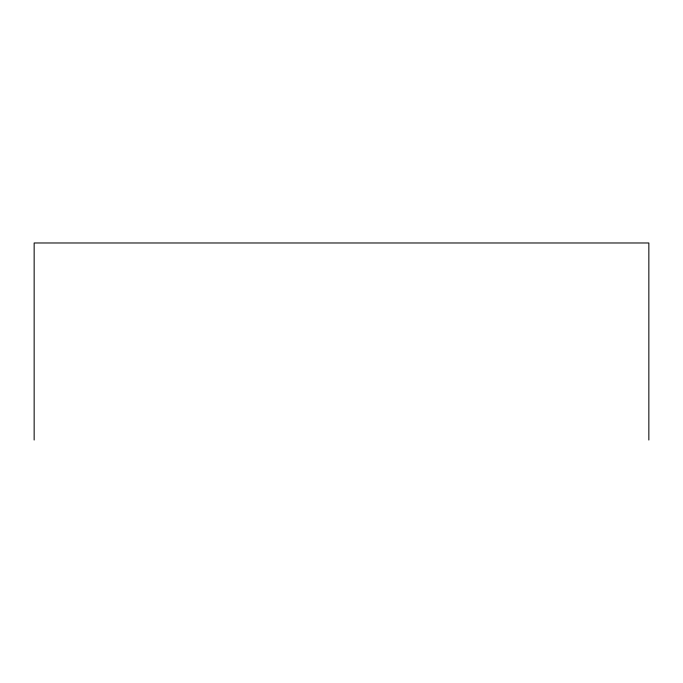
<?xml version="1.0" encoding="UTF-8"?>
<svg xmlns="http://www.w3.org/2000/svg" width="683" height="683" viewBox="0 0 683 683"><rect width="100%" height="100%" fill="white"/><g stroke="black" fill="none" stroke-linecap="round" stroke-linejoin="round"><path stroke-width="1.02" d="M648.85 440.023L648.85 242.977L34.15 242.977L34.15 440.023"/></g></svg>
